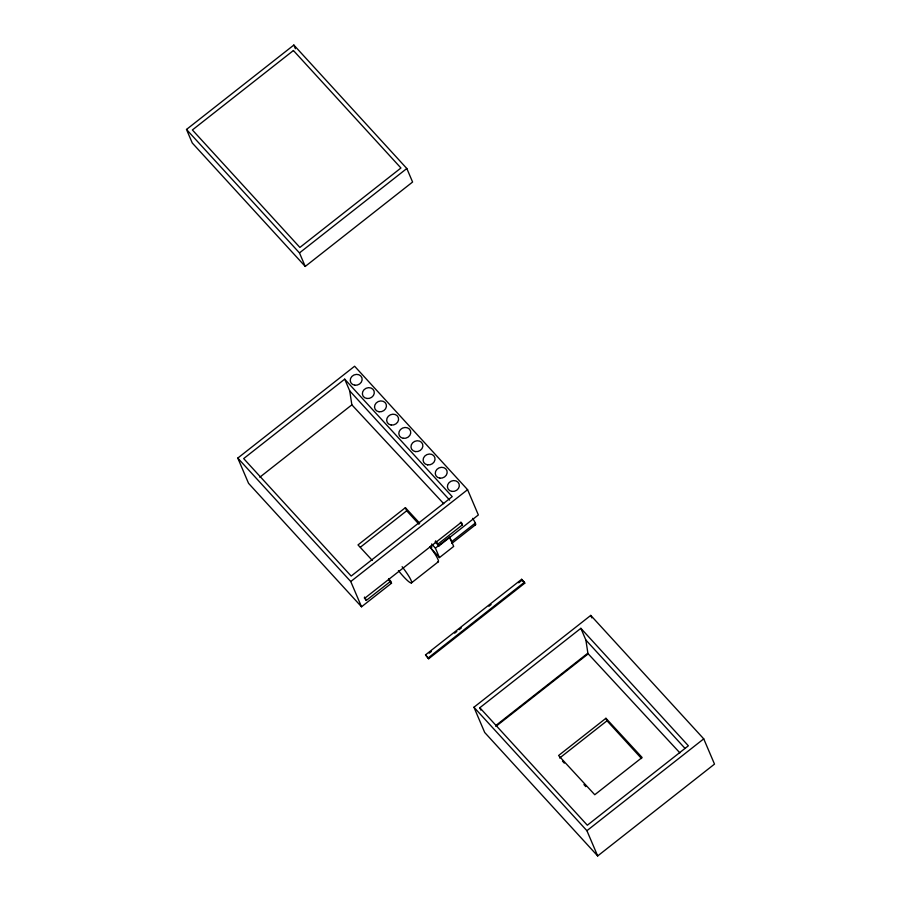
<?xml version="1.0" encoding="UTF-8"?>
<svg xmlns="http://www.w3.org/2000/svg" width="901" height="901" viewBox="0 0 901 901"><rect width="100%" height="100%" fill="white"/><g stroke="black" fill="none" stroke-linecap="round" stroke-linejoin="round"><path stroke-width="1.35" d="M186.496 129.451L293.85 45.05L406.824 168.51L412.59 182.036L305.236 266.437L192.262 142.977L186.496 129.451L299.47 252.911L305.236 266.437M299.47 252.911L406.824 168.51M388.624 578.622A24.338 3.458 51.8 0 1 390.696 581.246L391.518 583.206L361.526 606.79L248.552 483.33L237.785 458.08L354.611 366.234L467.585 489.682L478.352 514.944L438.888 545.972L435.093 541.828M344.711 379.152L243.675 458.586L351.176 576.066L452.223 496.631L344.711 379.152L349.712 390.876L351.863 404.842L443.731 503.704M259.815 477.203L351.863 404.842M419.675 523.188L405.371 507.68L358.001 544.914L372.304 560.422M360.434 547.166L406.689 510.788L405.371 507.68M361.526 606.79L350.759 581.539L467.585 489.682M364.342 597.994A24.586 3.491 51.8 0 1 366.268 600.449L390.685 581.246M438.888 545.972L438.055 544.013L462.438 524.844L461.346 522.287L365.22 597.87L366.268 600.449M439.463 557.595L435.42 548.123L449.633 536.951L453.676 546.423L439.463 557.595L429.968 547.222M451.649 541.681L475.334 523.064M451.908 543.348L475.582 524.731M411.419 582.913L438.258 561.819M425.531 654.869L521.656 579.298L524.393 582.283L524.776 583.184L428.651 658.766L425.531 654.869L428.651 658.766M429.225 653.169L431.433 651.434M454.645 633.189L456.852 631.455M459.06 629.72L461.267 627.974M488.894 606.26L491.101 604.526M518.728 582.801L522.051 580.199L521.656 579.298M428.257 657.865L524.393 582.283M473.937 707.24L590.763 615.394L703.737 738.854L714.504 764.104L597.678 855.95L484.704 732.49L473.937 707.24L586.911 830.699L597.678 855.95M479.828 707.747L580.863 628.312L688.375 745.791L587.328 825.226L479.828 707.747L480.819 710.089M495.651 725.643L587.7 653.281L679.883 752.864M495.967 726.364L588.015 654.002L585.864 640.037L580.863 628.312M605.934 718.277L558.575 755.522L594.761 794.738L642.12 757.493L605.934 718.277L607.004 720.789L641.58 758.574M559.645 758.034L607.004 720.789M586.911 830.699L703.737 738.854M431.14 546.682L431.883 547.065L431.14 545.544M585.864 640.037L684.884 748.247M349.712 390.876L449.678 500.111M522.051 580.199L524.776 583.184M406.689 510.788L418.999 524.247M431.624 543.967L435.42 548.123M562.449 761.097L564.319 763.136M583.938 784.58L585.808 786.618M388.68 580.098L391.518 583.206M237.785 458.08L350.759 581.539M590.763 615.394L591.833 617.917M293.85 45.05L295.427 48.744M364.5 597.34A28.809 4.1 51.8 0 1 365.434 598.512A28.584 4.066 51.8 0 0 364.5 597.25M460.377 522.22A24.338 3.458 51.8 0 1 462.438 524.844M435.566 540.859A24.338 3.458 51.8 0 1 438.055 544.013M429.777 546.659A18.763 2.669 51.8 0 1 437.514 561.785M402.116 566.706A18.763 2.669 51.8 0 1 411.498 582.857A18.763 2.669 51.8 0 1 398.422 570.626M449.317 537.57A12.682 1.802 51.8 0 1 451.806 543.404M472.597 518.357A12.682 1.802 51.8 0 1 474.748 524.585M293.422 50.524L192.386 129.958L299.898 247.437L400.934 168.003L293.422 50.524M354.746 385.211A6.082 5.327 -23.1 0 0 361.932 377.823A6.082 5.327 -23.1 0 0 351.897 376.427A6.082 5.327 -23.1 0 0 354.746 385.211M366.887 398.49A6.082 5.327 -23.1 0 0 374.084 391.102A6.082 5.327 -23.1 0 0 364.038 389.705A6.082 5.327 -23.1 0 0 366.887 398.49M379.039 411.768A6.082 5.327 -23.1 0 0 386.225 404.38A6.082 5.327 -23.1 0 0 376.19 402.984A6.082 5.327 -23.1 0 0 379.039 411.768M391.18 425.035A6.082 5.327 -23.1 0 0 398.377 417.647A6.082 5.327 -23.1 0 0 388.331 416.251A6.082 5.327 -23.1 0 0 391.18 425.035M403.333 438.314A6.082 5.327 -23.1 0 0 410.529 430.926A6.082 5.327 -23.1 0 0 400.483 429.529A6.082 5.327 -23.1 0 0 403.333 438.314M415.485 451.592A6.082 5.327 -23.1 0 0 422.67 444.204A6.082 5.327 -23.1 0 0 412.635 442.808A6.082 5.327 -23.1 0 0 415.485 451.592M427.626 464.871A6.082 5.327 -23.1 0 0 434.823 457.483A6.082 5.327 -23.1 0 0 424.776 456.075A6.082 5.327 -23.1 0 0 427.626 464.871M439.778 478.138A6.082 5.327 -23.1 0 0 446.964 470.75A6.082 5.327 -23.1 0 0 436.929 469.353A6.082 5.327 -23.1 0 0 439.778 478.138M451.919 491.417A6.082 5.327 -23.1 0 0 459.116 484.028A6.082 5.327 -23.1 0 0 449.07 482.632A6.082 5.327 -23.1 0 0 451.919 491.417"/></g></svg>
